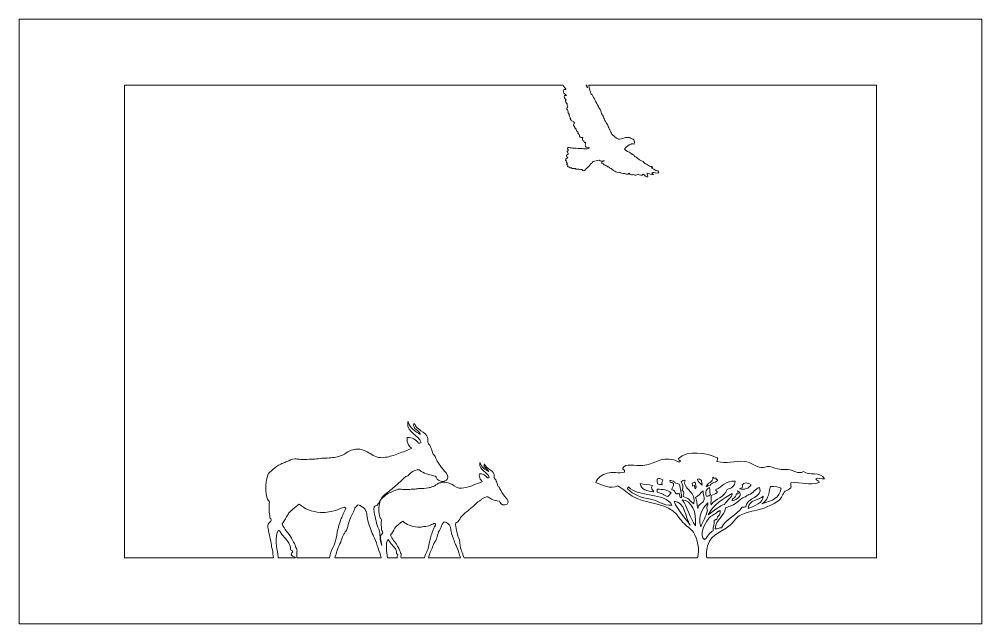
# Model space of a CAD drawing. Header units: inches. Extents: x 0.6 to 18.1, y -11.7 to -0.6.
# Drawn here: x 9.43 to 18.05, y -6.03 to -0.61 of the extents above; entities that cross this region are included whole.
import ezdxf

# ---------------------------------------------------------------- set-up
doc = ezdxf.new("R2010")
doc.units = ezdxf.units.IN
doc.header["$MEASUREMENT"] = 0
doc.layers.add('Layer 1', color=7, linetype='Continuous')

# ---------------------------------------------------------------- blocks, each defined once
blk = doc.blocks.new('block 2')
at = {"layer": 'Layer 1', "color": 1, "lineweight": 5, "true_color": 0xff0000}
blk.add_lwpolyline([(9.4264, -0.6136), (9.4264, -6.0303), (18.053, -6.0303), (18.053, -0.6136), (9.4264, -0.6136)], dxfattribs=at)
for points, knots in [([(15.5052, -5.4385), (15.5052, -5.4385), (13.4133, -5.4385), (13.4133, -5.4385), (13.4083, -5.4251), (13.4029, -5.412), (13.3985, -5.3977), (13.3934, -5.3808), (13.3847, -5.3657), (13.3812, -5.3476), (13.378, -5.3309), (13.377, -5.3144), (13.3756, -5.2968), (13.3743, -5.2806), (13.3646, -5.2634), (13.3587, -5.2457), (13.3526, -5.2278), (13.3503, -5.208), (13.346, -5.191), (13.3416, -5.1739), (13.3335, -5.145), (13.3407, -5.1275), (13.3432, -5.1214), (13.3528, -5.1235), (13.3583, -5.1176), (13.3697, -5.1054), (13.3819, -5.0798), (13.3869, -5.0728), (13.3918, -5.0657), (13.4052, -5.0526), (13.4158, -5.0439), (13.4271, -5.0346), (13.4396, -5.0258), (13.4518, -5.0153), (13.4631, -5.0056), (13.4747, -4.9949), (13.4867, -4.9856), (13.5054, -4.9713), (13.5209, -4.9535), (13.5375, -4.9391), (13.5437, -4.9338), (13.5523, -4.9318), (13.5587, -4.9271), (13.5656, -4.922), (13.5688, -4.9138), (13.5757, -4.9094), (13.5861, -4.9027), (13.6109, -4.8911), (13.6264, -4.8936), (13.6311, -4.8943), (13.6349, -4.8996), (13.6402, -4.9031), (13.6651, -4.9195), (13.6968, -4.926), (13.7302, -4.9334), (13.7368, -4.9417), (13.7366, -4.9463), (13.7418, -4.9528), (13.7582, -4.9735), (13.8067, -4.9714), (13.8085, -4.9422), (13.8098, -4.9206), (13.79, -4.9028), (13.7789, -4.8904), (13.7634, -4.8732), (13.7427, -4.8408), (13.7333, -4.8205), (13.7315, -4.8165), (13.7308, -4.8111), (13.7291, -4.8078), (13.7249, -4.7995), (13.7157, -4.7956), (13.7132, -4.7898), (13.7116, -4.7861), (13.7114, -4.78), (13.71, -4.775), (13.7072, -4.765), (13.7052, -4.7587), (13.7016, -4.7517), (13.6999, -4.7484), (13.699, -4.7441), (13.6973, -4.7411), (13.6929, -4.7335), (13.6854, -4.7287), (13.6836, -4.7232), (13.68, -4.7117), (13.6832, -4.7018), (13.6815, -4.6935), (13.676, -4.6665), (13.6552, -4.658), (13.6381, -4.6448), (13.6282, -4.6373), (13.6166, -4.6286), (13.6074, -4.6184), (13.6017, -4.6121), (13.5991, -4.6025), (13.5926, -4.5972), (13.583, -4.6348), (13.6286, -4.6408), (13.6338, -4.6671), (13.602, -4.6474), (13.5692, -4.6287), (13.5566, -4.5898), (13.5565, -4.5892), (13.5564, -4.5886), (13.5558, -4.5872), (13.5556, -4.5863), (13.5552, -4.5855), (13.555, -4.5849), (13.555, -4.5847), (13.555, -4.5848), (13.5549, -4.5846), (13.5549, -4.5846), (13.5549, -4.5846), (13.5548, -4.5848), (13.5546, -4.5853), (13.5542, -4.5862), (13.554, -4.5872), (13.5537, -4.5885), (13.5536, -4.5889), (13.5535, -4.5898), (13.5495, -4.6658), (13.6237, -4.6635), (13.6391, -4.72), (13.6351, -4.7222), (13.6265, -4.7246), (13.6222, -4.7232), (13.608, -4.7017), (13.5836, -4.6849), (13.5502, -4.6861), (13.5491, -4.7037), (13.5509, -4.7208), (13.5576, -4.7337), (13.563, -4.7441), (13.5736, -4.7492), (13.5777, -4.757), (13.551, -4.7701), (13.5223, -4.7778), (13.4941, -4.7888), (13.4804, -4.7941), (13.4672, -4.8012), (13.4518, -4.8047), (13.4267, -4.8103), (13.399, -4.8191), (13.3682, -4.8142), (13.3339, -4.8087), (13.3127, -4.7841), (13.2867, -4.774), (13.2812, -4.7718), (13.2752, -4.7697), (13.2694, -4.7678), (13.2557, -4.7633), (13.2409, -4.7589), (13.2232, -4.7623), (13.2115, -4.7646), (13.1966, -4.7671), (13.1851, -4.7718), (13.1664, -4.7796), (13.155, -4.7921), (13.1385, -4.7994), (13.1312, -4.8026), (13.1197, -4.8065), (13.1132, -4.808), (13.1083, -4.8092), (13.1013, -4.8109), (13.0951, -4.8121), (13.069, -4.8171), (13.0383, -4.8179), (13.0062, -4.8195), (12.9913, -4.8202), (12.9769, -4.8241), (12.9628, -4.8248), (12.9444, -4.8256), (12.9307, -4.8253), (12.9139, -4.827), (12.8988, -4.8286), (12.8759, -4.8279), (12.8621, -4.8259), (12.8536, -4.8246), (12.8447, -4.8238), (12.8358, -4.8237), (12.814, -4.8234), (12.8001, -4.8348), (12.784, -4.8406), (12.7749, -4.8439), (12.7674, -4.8471), (12.7597, -4.8503), (12.7495, -4.8546), (12.74, -4.8592), (12.731, -4.8639), (12.7131, -4.8734), (12.7014, -4.8862), (12.6855, -4.8989), (12.668, -4.9128), (12.6642, -4.9173), (12.658, -4.9412), (12.6484, -4.9779), (12.6452, -5.0394), (12.658, -5.0735), (12.6612, -5.082), (12.6714, -5.0905), (12.6728, -5.0989), (12.6737, -5.1037), (12.6711, -5.1108), (12.6707, -5.1169), (12.6695, -5.1365), (12.6719, -5.1576), (12.6734, -5.1755), (12.674, -5.1826), (12.675, -5.1895), (12.676, -5.1952), (12.6773, -5.2027), (12.6858, -5.2047), (12.6845, -5.2143), (12.6836, -5.2208), (12.6732, -5.2266), (12.6696, -5.2323), (12.6636, -5.2417), (12.6616, -5.2534), (12.6643, -5.2672), (12.6682, -5.287), (12.673, -5.3074), (12.6774, -5.3285), (12.6726, -5.3165), (12.6681, -5.3043), (12.6655, -5.291), (12.6609, -5.2675), (12.6595, -5.2443), (12.6575, -5.2195), (12.6557, -5.1967), (12.6421, -5.1724), (12.6337, -5.1475), (12.6252, -5.1223), (12.622, -5.0945), (12.6158, -5.0705), (12.6096, -5.0465), (12.5982, -5.0059), (12.6084, -4.9812), (12.6119, -4.9726), (12.6254, -4.9756), (12.6332, -4.9672), (12.6493, -4.9501), (12.6665, -4.9141), (12.6734, -4.9042), (12.6804, -4.8942), (12.6992, -4.8757), (12.7141, -4.8635), (12.73, -4.8505), (12.7476, -4.838), (12.7648, -4.8232), (12.7807, -4.8096), (12.797, -4.7946), (12.8139, -4.7815), (12.8402, -4.7613), (12.862, -4.7362), (12.8854, -4.716), (12.8941, -4.7085), (12.9062, -4.7057), (12.9153, -4.6991), (12.9249, -4.692), (12.9295, -4.6804), (12.9391, -4.6743), (12.9538, -4.6648), (12.9888, -4.6485), (13.0106, -4.6519), (13.0172, -4.6529), (13.0225, -4.6604), (13.0299, -4.6653), (13.065, -4.6884), (13.1096, -4.6976), (13.1566, -4.708), (13.1659, -4.7197), (13.1657, -4.7262), (13.173, -4.7354), (13.1961, -4.7645), (13.2643, -4.7614), (13.2668, -4.7205), (13.2686, -4.6899), (13.2408, -4.6649), (13.2251, -4.6475), (13.2033, -4.6234), (13.1742, -4.5777), (13.161, -4.5491), (13.1584, -4.5435), (13.1574, -4.5359), (13.1551, -4.5313), (13.1492, -4.5195), (13.1362, -4.5141), (13.1327, -4.5059), (13.1305, -4.5007), (13.1302, -4.492), (13.1282, -4.4851), (13.1243, -4.471), (13.1214, -4.4621), (13.1163, -4.4523), (13.1139, -4.4476), (13.1128, -4.4415), (13.1104, -4.4374), (13.1042, -4.4266), (13.0935, -4.4199), (13.091, -4.4121), (13.0859, -4.3959), (13.0904, -4.382), (13.088, -4.3704), (13.0803, -4.3324), (13.0511, -4.3204), (13.027, -4.3019), (13.0131, -4.2912), (12.9968, -4.279), (12.9837, -4.2646), (12.9757, -4.2557), (12.9721, -4.2422), (12.9629, -4.2348), (12.9494, -4.2877), (13.0136, -4.2961), (13.021, -4.3331), (12.9762, -4.3055), (12.93, -4.2791), (12.9123, -4.2244), (12.9121, -4.2236), (12.912, -4.2228), (12.9112, -4.2208), (12.9109, -4.2195), (12.9103, -4.2183), (12.91, -4.2175), (12.91, -4.2173), (12.9101, -4.2174), (12.9099, -4.2171), (12.9099, -4.2171), (12.9099, -4.2171), (12.9097, -4.2174), (12.9094, -4.218), (12.909, -4.2193), (12.9086, -4.2207), (12.9082, -4.2226), (12.9081, -4.2232), (12.9079, -4.2244), (12.9023, -4.3313), (13.0067, -4.3281), (13.0284, -4.4076), (13.0228, -4.4108), (13.0107, -4.4141), (13.0046, -4.4121), (12.9847, -4.3818), (12.9503, -4.3582), (12.9033, -4.36), (12.9018, -4.3847), (12.9043, -4.4088), (12.9138, -4.427), (12.9214, -4.4416), (12.9362, -4.4488), (12.9421, -4.4598), (12.9044, -4.4781), (12.864, -4.489), (12.8244, -4.5045), (12.8051, -4.512), (12.7865, -4.5219), (12.7648, -4.5268), (12.7294, -4.5348), (12.6905, -4.5472), (12.6471, -4.5402), (12.5988, -4.5325), (12.569, -4.4979), (12.5324, -4.4836), (12.5247, -4.4806), (12.5162, -4.4776), (12.508, -4.4749), (12.4888, -4.4687), (12.468, -4.4624), (12.443, -4.4672), (12.4265, -4.4704), (12.4056, -4.4739), (12.3894, -4.4806), (12.3631, -4.4916), (12.3471, -4.5091), (12.3238, -4.5193), (12.3136, -4.5239), (12.2973, -4.5293), (12.2883, -4.5315), (12.2814, -4.5332), (12.2715, -4.5355), (12.2628, -4.5372), (12.226, -4.5443), (12.1828, -4.5455), (12.1376, -4.5477), (12.1167, -4.5487), (12.0963, -4.5542), (12.0766, -4.5551), (12.0506, -4.5563), (12.0314, -4.5559), (12.0077, -4.5583), (11.9865, -4.5605), (11.9542, -4.5595), (11.9349, -4.5566), (11.9229, -4.5549), (11.9103, -4.5538), (11.8978, -4.5536), (11.8671, -4.5531), (11.8475, -4.5692), (11.8248, -4.5774), (11.8121, -4.5821), (11.8016, -4.5865), (11.7907, -4.5911), (11.7764, -4.5971), (11.763, -4.6035), (11.7503, -4.6102), (11.7251, -4.6236), (11.7087, -4.6416), (11.6863, -4.6594), (11.6617, -4.679), (11.6564, -4.6853), (11.6475, -4.719), (11.634, -4.7707), (11.6295, -4.8573), (11.6475, -4.9052), (11.652, -4.9171), (11.6663, -4.9292), (11.6684, -4.9409), (11.6696, -4.9477), (11.666, -4.9576), (11.6654, -4.9662), (11.6637, -4.9939), (11.6671, -5.0235), (11.6692, -5.0488), (11.6701, -5.0587), (11.6715, -5.0684), (11.6729, -5.0765), (11.6747, -5.087), (11.6867, -5.0898), (11.6848, -5.1033), (11.6835, -5.1125), (11.6689, -5.1207), (11.6639, -5.1286), (11.6555, -5.142), (11.6527, -5.1583), (11.6565, -5.1778), (11.666, -5.2257), (11.6795, -5.276), (11.6863, -5.3297), (11.688, -5.3434), (11.6929, -5.3558), (11.6952, -5.3684), (11.6997, -5.3932), (11.7008, -5.417), (11.7049, -5.4385), (11.7049, -5.4385), (10.369, -5.4385), (10.369, -5.4385), (10.369, -5.4385), (10.369, -1.2055), (10.369, -1.2055), (10.369, -1.2055), (14.3023, -1.2055), (14.3023, -1.2055), (14.3063, -1.2148), (14.3119, -1.2234), (14.3179, -1.2304), (14.321, -1.2341), (14.3288, -1.237), (14.3254, -1.2441), (14.3155, -1.2382), (14.3037, -1.2436), (14.302, -1.2521), (14.3002, -1.2612), (14.3058, -1.268), (14.3088, -1.2746), (14.313, -1.2837), (14.3284, -1.2878), (14.33, -1.2955), (14.3265, -1.2982), (14.3186, -1.2962), (14.3141, -1.2979), (14.3023, -1.3138), (14.3203, -1.3258), (14.3277, -1.3356), (14.3142, -1.3481), (14.3304, -1.3647), (14.3383, -1.3717), (14.3328, -1.3812), (14.3396, -1.3902), (14.3428, -1.3974), (14.3392, -1.4024), (14.3346, -1.4064), (14.333, -1.4135), (14.3363, -1.4204), (14.3412, -1.4277), (14.3451, -1.436), (14.3343, -1.4488), (14.3524, -1.459), (14.358, -1.4689), (14.3581, -1.4736), (14.3542, -1.474), (14.3542, -1.4785), (14.3582, -1.4874), (14.3598, -1.4988), (14.3701, -1.501), (14.3552, -1.507), (14.3744, -1.515), (14.3746, -1.5243), (14.38, -1.5269), (14.3874, -1.5274), (14.3935, -1.5291), (14.397, -1.5332), (14.3986, -1.5393), (14.4019, -1.5436), (14.3987, -1.5504), (14.3912, -1.5562), (14.3935, -1.5661), (14.3945, -1.5704), (14.4031, -1.5732), (14.4056, -1.5805), (14.4065, -1.5831), (14.4054, -1.585), (14.4064, -1.5869), (14.4087, -1.5915), (14.4157, -1.594), (14.4177, -1.599), (14.4196, -1.6034), (14.4184, -1.6085), (14.42, -1.6118), (14.4235, -1.6192), (14.4304, -1.6199), (14.4344, -1.6247), (14.4311, -1.6381), (14.4414, -1.6439), (14.4488, -1.6488), (14.4436, -1.6671), (14.4598, -1.6793), (14.4783, -1.6729), (14.4696, -1.6825), (14.4723, -1.7041), (14.4866, -1.705), (14.4878, -1.7112), (14.4896, -1.7168), (14.4934, -1.7202), (14.4981, -1.7209), (14.4984, -1.7127), (14.501, -1.7138), (14.4976, -1.721), (14.5054, -1.7248), (14.5055, -1.7299), (14.5056, -1.7345), (14.4992, -1.7383), (14.4987, -1.7427), (14.4966, -1.7604), (14.5147, -1.7635), (14.5327, -1.7612), (14.5325, -1.7641), (14.5341, -1.7651), (14.5343, -1.7676), (14.5284, -1.7765), (14.5141, -1.7755), (14.5002, -1.7748), (14.4581, -1.7728), (14.41, -1.7705), (14.3716, -1.766), (14.361, -1.7647), (14.3485, -1.7603), (14.3398, -1.7676), (14.3412, -1.7771), (14.3461, -1.7828), (14.3504, -1.7893), (14.3465, -1.794), (14.3379, -1.7938), (14.3368, -1.7997), (14.3354, -1.8071), (14.345, -1.8128), (14.3481, -1.819), (14.3424, -1.8252), (14.3284, -1.8284), (14.3307, -1.8399), (14.3319, -1.8453), (14.3385, -1.8474), (14.3421, -1.8519), (14.3361, -1.8606), (14.3245, -1.8633), (14.3232, -1.8768), (14.3245, -1.8805), (14.3288, -1.881), (14.33, -1.8848), (14.3259, -1.8956), (14.3344, -1.9026), (14.3413, -1.9065), (14.3295, -1.9067), (14.3359, -1.9226), (14.3444, -1.9186), (14.3426, -1.9223), (14.3412, -1.9265), (14.3406, -1.9314), (14.343, -1.9366), (14.3502, -1.9367), (14.3565, -1.9378), (14.3603, -1.9424), (14.367, -1.947), (14.3754, -1.9443), (14.3787, -1.9553), (14.4019, -1.9515), (14.4117, -1.9507), (14.413, -1.953), (14.4128, -1.957), (14.4162, -1.9571), (14.424, -1.9586), (14.4354, -1.9579), (14.4419, -1.9555), (14.4461, -1.9635), (14.4584, -1.962), (14.4684, -1.9603), (14.4737, -1.9651), (14.4806, -1.9718), (14.4881, -1.9707), (14.4951, -1.9697), (14.5035, -1.9575), (14.5093, -1.9523), (14.5256, -1.9376), (14.5376, -1.9262), (14.5501, -1.9105), (14.5568, -1.9022), (14.5644, -1.8956), (14.5691, -1.8872), (14.5869, -1.8821), (14.6079, -1.8803), (14.6273, -1.8768), (14.6313, -1.8905), (14.6607, -1.8827), (14.6704, -1.8816), (14.6608, -1.8869), (14.6435, -1.8883), (14.6447, -1.9025), (14.6554, -1.9048), (14.6638, -1.9095), (14.6674, -1.9194), (14.6814, -1.923), (14.6946, -1.9274), (14.703, -1.937), (14.7063, -1.9379), (14.7088, -1.9354), (14.7105, -1.937), (14.7142, -1.9444), (14.7193, -1.9502), (14.7302, -1.9499), (14.7331, -1.9579), (14.7415, -1.9577), (14.7476, -1.9619), (14.7503, -1.9638), (14.751, -1.9677), (14.7536, -1.9699), (14.7558, -1.9717), (14.7603, -1.9733), (14.7635, -1.9756), (14.7745, -1.9833), (14.7864, -1.9881), (14.8051, -1.9844), (14.8146, -1.9952), (14.8346, -1.9948), (14.8528, -1.9964), (14.8591, -2.0015), (14.8745, -2.0052), (14.8845, -2.0013), (14.8898, -1.9992), (14.8898, -1.9929), (14.8951, -1.994), (14.8929, -2.0051), (14.9102, -2.0095), (14.9224, -2.0077), (14.9263, -2.0071), (14.929, -2.0042), (14.9322, -2.0045), (14.9359, -2.0047), (14.9393, -2.0096), (14.9435, -2.0101), (14.955, -2.0116), (14.9698, -2.0036), (14.9738, -2.0013), (14.9846, -2.0065), (15.0136, -2.0246), (15.0177, -2.0013), (15.0307, -2.0107), (15.04, -2.0242), (15.0585, -2.0278), (15.0631, -2.0168), (15.0503, -2.0041), (15.0548, -1.9932), (15.0718, -1.9948), (15.0919, -2.0083), (15.11, -2.0061), (15.1073, -1.998), (15.0959, -1.9991), (15.0956, -1.9884), (15.106, -1.983), (15.1205, -1.9896), (15.1304, -1.9908), (15.1394, -1.992), (15.1508, -1.9916), (15.1599, -1.9908)], [0, 0, 0, 0, 1, 1, 1, 2, 2, 2, 3, 3, 3, 4, 4, 4, 5, 5, 5, 6, 6, 6, 7, 7, 7, 8, 8, 8, 9, 9, 9, 10, 10, 10, 11, 11, 11, 12, 12, 12, 13, 13, 13, 14, 14, 14, 15, 15, 15, 16, 16, 16, 17, 17, 17, 18, 18, 18, 19, 19, 19, 20, 20, 20, 21, 21, 21, 22, 22, 22, 23, 23, 23, 24, 24, 24, 25, 25, 25, 26, 26, 26, 27, 27, 27, 28, 28, 28, 29, 29, 29, 30, 30, 30, 31, 31, 31, 32, 32, 32, 33, 33, 33, 34, 34, 34, 35, 35, 35, 36, 36, 36, 37, 37, 37, 38, 38, 38, 39, 39, 39, 40, 40, 40, 41, 41, 41, 42, 42, 42, 43, 43, 43, 44, 44, 44, 45, 45, 45, 46, 46, 46, 47, 47, 47, 48, 48, 48, 49, 49, 49, 50, 50, 50, 51, 51, 51, 52, 52, 52, 53, 53, 53, 54, 54, 54, 55, 55, 55, 56, 56, 56, 57, 57, 57, 58, 58, 58, 59, 59, 59, 60, 60, 60, 61, 61, 61, 62, 62, 62, 63, 63, 63, 64, 64, 64, 65, 65, 65, 66, 66, 66, 67, 67, 67, 68, 68, 68, 69, 69, 69, 70, 70, 70, 71, 71, 71, 72, 72, 72, 73, 73, 73, 74, 74, 74, 75, 75, 75, 76, 76, 76, 77, 77, 77, 78, 78, 78, 79, 79, 79, 80, 80, 80, 81, 81, 81, 82, 82, 82, 83, 83, 83, 84, 84, 84, 85, 85, 85, 86, 86, 86, 87, 87, 87, 88, 88, 88, 89, 89, 89, 90, 90, 90, 91, 91, 91, 92, 92, 92, 93, 93, 93, 94, 94, 94, 95, 95, 95, 96, 96, 96, 97, 97, 97, 98, 98, 98, 99, 99, 99, 100, 100, 100, 101, 101, 101, 102, 102, 102, 103, 103, 103, 104, 104, 104, 105, 105, 105, 106, 106, 106, 107, 107, 107, 108, 108, 108, 109, 109, 109, 110, 110, 110, 111, 111, 111, 112, 112, 112, 113, 113, 113, 114, 114, 114, 115, 115, 115, 116, 116, 116, 117, 117, 117, 118, 118, 118, 119, 119, 119, 120, 120, 120, 121, 121, 121, 122, 122, 122, 123, 123, 123, 124, 124, 124, 125, 125, 125, 126, 126, 126, 127, 127, 127, 128, 128, 128, 129, 129, 129, 130, 130, 130, 131, 131, 131, 132, 132, 132, 133, 133, 133, 134, 134, 134, 135, 135, 135, 136, 136, 136, 137, 137, 137, 138, 138, 138, 139, 139, 139, 140, 140, 140, 141, 141, 141, 142, 142, 142, 143, 143, 143, 144, 144, 144, 145, 145, 145, 146, 146, 146, 147, 147, 147, 148, 148, 148, 149, 149, 149, 150, 150, 150, 151, 151, 151, 152, 152, 152, 153, 153, 153, 154, 154, 154, 155, 155, 155, 156, 156, 156, 157, 157, 157, 158, 158, 158, 159, 159, 159, 160, 160, 160, 161, 161, 161, 162, 162, 162, 163, 163, 163, 164, 164, 164, 165, 165, 165, 166, 166, 166, 167, 167, 167, 168, 168, 168, 169, 169, 169, 170, 170, 170, 171, 171, 171, 172, 172, 172, 173, 173, 173, 174, 174, 174, 175, 175, 175, 176, 176, 176, 177, 177, 177, 178, 178, 178, 179, 179, 179, 180, 180, 180, 181, 181, 181, 182, 182, 182, 183, 183, 183, 184, 184, 184, 185, 185, 185, 186, 186, 186, 187, 187, 187, 188, 188, 188, 189, 189, 189, 190, 190, 190, 191, 191, 191, 192, 192, 192, 193, 193, 193, 194, 194, 194, 195, 195, 195, 196, 196, 196, 197, 197, 197, 198, 198, 198, 199, 199, 199, 200, 200, 200, 201, 201, 201, 202, 202, 202, 203, 203, 203, 204, 204, 204, 205, 205, 205, 206, 206, 206, 207, 207, 207, 208, 208, 208, 209, 209, 209, 210, 210, 210, 211, 211, 211, 212, 212, 212, 213, 213, 213, 214, 214, 214, 215, 215, 215, 216, 216, 216, 217, 217, 217, 218, 218, 218, 219, 219, 219, 220, 220, 220, 221, 221, 221, 222, 222, 222, 223, 223, 223, 224, 224, 224, 225, 225, 225, 226, 226, 226, 227, 227, 227, 228, 228, 228, 229, 229, 229, 230, 230, 230, 231, 231, 231, 231]), ([(14.5191, -1.2288), (14.5134, -1.2223), (14.5106, -1.2143), (14.5083, -1.2055), (14.5083, -1.2055), (14.5145, -1.2055), (14.5145, -1.2055), (14.5159, -1.2139), (14.5174, -1.2219), (14.5191, -1.2288)], [0, 0, 0, 0, 1, 1, 1, 2, 2, 2, 3, 3, 3, 3]), ([(15.1523, -1.9715), (15.1326, -1.9738), (15.1268, -1.9646), (15.1145, -1.9579), (15.1057, -1.9531), (15.0959, -1.9518), (15.0895, -1.9451), (15.0962, -1.9448), (15.1022, -1.9459), (15.1032, -1.941), (15.1049, -1.9325), (15.0894, -1.9343), (15.0865, -1.9338), (15.0722, -1.9315), (15.0595, -1.9208), (15.0472, -1.9129), (15.0417, -1.9094), (15.0362, -1.9064), (15.0313, -1.9025), (15.0262, -1.8985), (15.0223, -1.8928), (15.0177, -1.8897), (15.0094, -1.884), (14.9998, -1.8811), (14.9912, -1.876), (14.9832, -1.8712), (14.9752, -1.8649), (14.9677, -1.8591), (14.9602, -1.8533), (14.9522, -1.8481), (14.9443, -1.8423), (14.9367, -1.8367), (14.9299, -1.8289), (14.9224, -1.8238), (14.9199, -1.8221), (14.9165, -1.8223), (14.914, -1.8206), (14.9124, -1.8195), (14.9118, -1.817), (14.9103, -1.8158), (14.9001, -1.8081), (14.8881, -1.8035), (14.8777, -1.7973), (14.8761, -1.7961), (14.8735, -1.7959), (14.8709, -1.7957), (14.8641, -1.7893), (14.8566, -1.7836), (14.8505, -1.7764), (14.8632, -1.7643), (14.8746, -1.7488), (14.8921, -1.7403), (14.8963, -1.7382), (14.9014, -1.7383), (14.9057, -1.7363), (14.9084, -1.735), (14.9109, -1.7316), (14.914, -1.7307), (14.921, -1.7286), (14.9289, -1.7326), (14.9367, -1.7331), (14.9362, -1.7257), (14.9384, -1.7273), (14.9413, -1.7202), (14.939, -1.7144), (14.9407, -1.7073), (14.939, -1.7018), (14.9352, -1.6897), (14.922, -1.6858), (14.9095, -1.6833), (14.9028, -1.6742), (14.882, -1.6711), (14.8686, -1.6729), (14.8573, -1.6743), (14.8453, -1.6801), (14.8361, -1.6825), (14.8162, -1.6876), (14.8007, -1.6912), (14.7862, -1.6833), (14.7782, -1.6789), (14.7713, -1.6705), (14.762, -1.664), (14.7525, -1.6575), (14.7433, -1.6507), (14.7385, -1.6431), (14.7314, -1.632), (14.7255, -1.6176), (14.7189, -1.6046), (14.7121, -1.5915), (14.7066, -1.5771), (14.7007, -1.5637), (14.6942, -1.5489), (14.6825, -1.5318), (14.675, -1.5195), (14.6709, -1.5129), (14.6695, -1.506), (14.6666, -1.4986), (14.6623, -1.4875), (14.6552, -1.4768), (14.65, -1.4657), (14.6446, -1.4541), (14.6416, -1.4412), (14.6364, -1.4296), (14.6311, -1.4177), (14.6226, -1.407), (14.6167, -1.395), (14.5987, -1.3586), (14.5772, -1.3217), (14.56, -1.2874), (14.5582, -1.2861), (14.5542, -1.2872), (14.5532, -1.285), (14.5416, -1.2628), (14.5351, -1.2354), (14.5314, -1.2055), (14.5314, -1.2055), (17.1105, -1.2055), (17.1105, -1.2055), (17.1105, -1.2055), (17.1105, -5.4385), (17.1105, -5.4385), (17.1105, -5.4385), (15.5878, -5.4385), (15.5878, -5.4385)], [0, 0, 0, 0, 1, 1, 1, 2, 2, 2, 3, 3, 3, 4, 4, 4, 5, 5, 5, 6, 6, 6, 7, 7, 7, 8, 8, 8, 9, 9, 9, 10, 10, 10, 11, 11, 11, 12, 12, 12, 13, 13, 13, 14, 14, 14, 15, 15, 15, 16, 16, 16, 17, 17, 17, 18, 18, 18, 19, 19, 19, 20, 20, 20, 21, 21, 21, 22, 22, 22, 23, 23, 23, 24, 24, 24, 25, 25, 25, 26, 26, 26, 27, 27, 27, 28, 28, 28, 29, 29, 29, 30, 30, 30, 31, 31, 31, 32, 32, 32, 33, 33, 33, 34, 34, 34, 35, 35, 35, 36, 36, 36, 37, 37, 37, 38, 38, 38, 39, 39, 39, 40, 40, 40, 41, 41, 41, 41]), ([(15.1523, -1.9715), (15.1523, -1.9715), (15.1599, -1.9908), (15.1599, -1.9908), (15.1599, -1.9908), (15.1523, -1.9715), (15.1523, -1.9715)], [0, 0, 0, 0, 1, 1, 1, 2, 2, 2, 2]), ([(15.5878, -5.4385), (15.5875, -5.42), (15.5858, -5.4035), (15.5871, -5.3848), (15.598, -5.2243), (15.7055, -5.2265), (15.7973, -5.1471), (15.8271, -5.1214), (15.8477, -5.0844), (15.8796, -5.0648), (15.9225, -5.0386), (15.9608, -5.0278), (16.0122, -5.0191), (16.0843, -5.007), (16.1902, -4.9606), (16.2361, -4.9231), (16.2634, -4.9009), (16.2682, -4.8695), (16.291, -4.8409), (16.3104, -4.8344), (16.3278, -4.8259), (16.3412, -4.8134), (16.3493, -4.7981), (16.3382, -4.79), (16.3412, -4.7677), (16.4444, -4.7578), (16.5016, -4.7966), (16.5972, -4.7632), (16.5986, -4.7404), (16.566, -4.7518), (16.5652, -4.7312), (16.5912, -4.7213), (16.613, -4.7324), (16.6429, -4.7312), (16.6093, -4.6635), (16.5053, -4.7046), (16.4555, -4.6672), (16.405, -4.6916), (16.3656, -4.6547), (16.3184, -4.6489), (16.2975, -4.6463), (16.2748, -4.6508), (16.2544, -4.6489), (16.215, -4.6452), (16.1819, -4.6243), (16.1493, -4.6215), (16.1245, -4.6193), (16.1003, -4.6327), (16.0761, -4.6306), (16.0246, -4.6262), (15.9872, -4.5821), (15.9253, -4.5758), (15.8317, -4.5662), (15.7682, -4.604), (15.6785, -4.5758), (15.679, -4.5629), (15.6957, -4.5564), (15.6831, -4.5438), (15.5905, -4.4998), (15.4135, -4.4715), (15.3357, -4.5483), (15.33, -4.5681), (15.3691, -4.5694), (15.3448, -4.5803), (15.3262, -4.5833), (15.3133, -4.5663), (15.2946, -4.5621), (15.1694, -4.5337), (15.116, -4.6021), (15.0158, -4.6123), (14.9474, -4.6193), (14.8564, -4.5871), (14.8375, -4.6352), (14.8242, -4.6473), (14.8619, -4.6471), (14.8512, -4.6718), (14.7981, -4.6858), (14.7428, -4.6666), (14.6958, -4.6809), (14.6544, -4.6935), (14.6046, -4.7238), (14.5953, -4.7632), (14.6479, -4.7866), (14.726, -4.8266), (14.7918, -4.7952), (14.8443, -4.824), (14.8758, -4.8604), (14.9198, -4.8866), (15.0325, -4.9536), (15.1864, -4.9439), (15.2854, -5.0191), (15.3184, -5.0441), (15.3402, -5.0844), (15.3723, -5.1197), (15.4038, -5.1543), (15.4464, -5.1785), (15.4682, -5.2111), (15.5078, -5.2699), (15.5264, -5.3649), (15.5052, -5.4385)], [0, 0, 0, 0, 1, 1, 1, 2, 2, 2, 3, 3, 3, 4, 4, 4, 5, 5, 5, 6, 6, 6, 7, 7, 7, 8, 8, 8, 9, 9, 9, 10, 10, 10, 11, 11, 11, 12, 12, 12, 13, 13, 13, 14, 14, 14, 15, 15, 15, 16, 16, 16, 17, 17, 17, 18, 18, 18, 19, 19, 19, 20, 20, 20, 21, 21, 21, 22, 22, 22, 23, 23, 23, 24, 24, 24, 25, 25, 25, 26, 26, 26, 27, 27, 27, 28, 28, 28, 29, 29, 29, 30, 30, 30, 31, 31, 31, 32, 32, 32, 33, 33, 33, 33]), ([(15.1894, -4.7815), (15.1728, -4.7829), (15.1597, -4.7807), (15.1483, -4.7769), (15.1481, -4.7618), (15.1406, -4.7541), (15.1437, -4.7357), (15.1611, -4.7187), (15.1741, -4.736), (15.194, -4.7403), (15.1889, -4.7579), (15.1832, -4.7614), (15.1894, -4.7815)], [0, 0, 0, 0, 1, 1, 1, 2, 2, 2, 3, 3, 3, 4, 4, 4, 4]), ([(15.3677, -4.8363), (15.3828, -4.8092), (15.3731, -4.7796), (15.3585, -4.7586), (15.3753, -4.7415), (15.4091, -4.7338), (15.386, -4.7677), (15.4077, -4.8374), (15.4891, -4.8474), (15.4728, -4.9551), (15.4409, -4.9337), (15.4223, -4.899), (15.3768, -4.8911), (15.383, -4.865), (15.3916, -4.849), (15.3677, -4.8363)], [0, 0, 0, 0, 1, 1, 1, 2, 2, 2, 3, 3, 3, 4, 4, 4, 5, 5, 5, 5]), ([(15.5462, -4.7896), (15.5338, -4.77), (15.507, -4.7648), (15.505, -4.7348), (15.5173, -4.7238), (15.5293, -4.7409), (15.5416, -4.7439), (15.5384, -4.7639), (15.5494, -4.7696), (15.5462, -4.7896)], [0, 0, 0, 0, 1, 1, 1, 2, 2, 2, 3, 3, 3, 3]), ([(15.6419, -4.7175), (15.6496, -4.7235), (15.6572, -4.7296), (15.6739, -4.7266), (15.6718, -4.7483), (15.6796, -4.7317), (15.6876, -4.7403), (15.6769, -4.7707), (15.6252, -4.7601), (15.6191, -4.7952), (15.6025, -4.7775), (15.5942, -4.8125), (15.5825, -4.7997), (15.5919, -4.7619), (15.6484, -4.7712), (15.6419, -4.7175)], [0, 0, 0, 0, 1, 1, 1, 2, 2, 2, 3, 3, 3, 4, 4, 4, 5, 5, 5, 5]), ([(15.2763, -4.9684), (15.1975, -4.9764), (15.147, -4.9232), (15.0843, -4.9136), (15.0018, -4.901), (14.9274, -4.873), (14.8786, -4.8222), (14.8753, -4.8097), (14.8877, -4.813), (14.8878, -4.8039), (14.9734, -4.9026), (15.2122, -4.8481), (15.2763, -4.9684)], [0, 0, 0, 0, 1, 1, 1, 2, 2, 2, 3, 3, 3, 4, 4, 4, 4]), ([(15.1012, -4.7925), (15.0811, -4.8204), (15.1064, -4.8251), (15.1149, -4.8474), (15.054, -4.8428), (15.0001, -4.8312), (14.9915, -4.7743), (15.0277, -4.7806), (15.0698, -4.7813), (15.1012, -4.7925)], [0, 0, 0, 0, 1, 1, 1, 2, 2, 2, 3, 3, 3, 3]), ([(15.2679, -4.8595), (15.26, -4.8714), (15.2472, -4.8784), (15.2405, -4.8915), (15.2056, -4.8808), (15.1815, -4.8591), (15.1445, -4.8504), (15.1445, -4.8413), (15.1445, -4.8321), (15.1445, -4.823), (15.1933, -4.8275), (15.2451, -4.829), (15.2679, -4.8595)], [0, 0, 0, 0, 1, 1, 1, 2, 2, 2, 3, 3, 3, 4, 4, 4, 4]), ([(15.3403, -4.779), (15.3563, -4.8192), (15.3603, -4.8686), (15.3631, -4.9024), (15.3406, -4.9036), (15.3492, -4.8737), (15.3403, -4.8613), (15.3295, -4.8612), (15.3268, -4.8692), (15.3128, -4.8659), (15.2996, -4.8548), (15.3027, -4.8273), (15.2763, -4.8293), (15.2763, -4.8065), (15.2927, -4.8), (15.29, -4.7745), (15.2865, -4.7582), (15.2523, -4.7726), (15.258, -4.747), (15.2727, -4.746), (15.2773, -4.7551), (15.2946, -4.7516), (15.2957, -4.7748), (15.3249, -4.77), (15.3403, -4.779)], [0, 0, 0, 0, 1, 1, 1, 2, 2, 2, 3, 3, 3, 4, 4, 4, 5, 5, 5, 6, 6, 6, 7, 7, 7, 8, 8, 8, 8]), ([(15.4569, -4.7699), (15.4665, -4.7672), (15.4699, -4.7585), (15.4843, -4.7607), (15.4853, -4.7782), (15.5014, -4.8044), (15.4889, -4.8202), (15.4732, -4.818), (15.4929, -4.7794), (15.4615, -4.7973), (15.4648, -4.7833), (15.4536, -4.7838), (15.4569, -4.7699)], [0, 0, 0, 0, 1, 1, 1, 2, 2, 2, 3, 3, 3, 4, 4, 4, 4]), ([(15.6218, -4.8745), (15.6108, -4.8803), (15.605, -4.8912), (15.5852, -4.8882), (15.5712, -4.8545), (15.5857, -4.8177), (15.6127, -4.8105), (15.62, -4.8308), (15.6097, -4.8527), (15.6218, -4.8745)], [0, 0, 0, 0, 1, 1, 1, 2, 2, 2, 3, 3, 3, 3]), ([(15.7699, -4.8272), (15.7481, -4.8983), (15.6645, -4.9076), (15.6282, -4.9643), (15.6171, -4.9438), (15.6346, -4.9128), (15.6282, -4.882), (15.6449, -4.8713), (15.6685, -4.8674), (15.6831, -4.8546), (15.6855, -4.8384), (15.6669, -4.8433), (15.6694, -4.8272), (15.7314, -4.8069), (15.7519, -4.7451), (15.843, -4.754), (15.8399, -4.7996), (15.8076, -4.816), (15.7699, -4.8272)], [0, 0, 0, 0, 1, 1, 1, 2, 2, 2, 3, 3, 3, 4, 4, 4, 5, 5, 5, 6, 6, 6, 6]), ([(16.0624, -4.8089), (16.0926, -4.9044), (15.9465, -4.895), (15.939, -4.9826), (15.9232, -4.9789), (15.9214, -4.9894), (15.907, -4.9871), (15.8554, -5.0589), (15.7628, -5.0897), (15.7196, -5.17), (15.6987, -5.1703), (15.6902, -5.1832), (15.6648, -5.1791), (15.668, -5.0879), (15.7461, -5.0763), (15.7558, -4.9915), (15.8081, -4.9737), (15.8138, -4.9746), (15.8613, -4.9414), (15.8793, -4.9289), (15.9109, -4.8981), (15.9248, -4.8961), (15.9367, -4.8944), (15.9556, -4.8755), (15.9665, -4.8729), (16.0051, -4.8636), (16.0223, -4.8171), (16.0624, -4.8089)], [0, 0, 0, 0, 1, 1, 1, 2, 2, 2, 3, 3, 3, 4, 4, 4, 5, 5, 5, 6, 6, 6, 7, 7, 7, 8, 8, 8, 9, 9, 9, 9]), ([(15.8821, -4.8223), (15.888, -4.8133), (15.9003, -4.8149), (15.9086, -4.8098), (15.9016, -4.8053), (15.914, -4.7888), (15.905, -4.7855), (15.9181, -4.763), (15.9658, -4.7612), (15.9849, -4.7858), (15.9634, -4.8188), (15.9287, -4.8302), (15.8821, -4.8223)], [0, 0, 0, 0, 1, 1, 1, 2, 2, 2, 3, 3, 3, 4, 4, 4, 4]), ([(16.1584, -4.7997), (16.205, -4.7974), (16.231, -4.8108), (16.2564, -4.8144), (16.2326, -4.914), (16.1854, -4.9196), (16.0833, -4.9562), (16.1362, -4.9207), (16.1397, -4.8846), (16.1584, -4.7997)], [0, 0, 0, 0, 1, 1, 1, 2, 2, 2, 3, 3, 3, 3]), ([(15.4864, -4.898), (15.5158, -4.8847), (15.5334, -4.8597), (15.5549, -4.8386), (15.5553, -4.8702), (15.5698, -4.8991), (15.5641, -4.9209), (15.5559, -4.952), (15.5072, -4.9602), (15.5092, -4.9986), (15.4939, -4.9536), (15.509, -4.9451), (15.4864, -4.898)], [0, 0, 0, 0, 1, 1, 1, 2, 2, 2, 3, 3, 3, 4, 4, 4, 4]), ([(15.7471, -4.9643), (15.7494, -4.9478), (15.6508, -5.0139), (15.6008, -5.0557), (15.6545, -4.9538), (15.7402, -4.9079), (15.8156, -4.8637), (15.8229, -4.8913), (15.7606, -4.9272), (15.7471, -4.9643)], [0, 0, 0, 0, 1, 1, 1, 2, 2, 2, 3, 3, 3, 3]), ([(15.8646, -4.8383), (15.927, -4.8717), (15.8539, -4.9234), (15.8162, -4.9298), (15.8079, -4.9016), (15.8567, -4.9066), (15.8509, -4.8658), (15.857, -4.8658), (15.8631, -4.8658), (15.8692, -4.8658), (15.8725, -4.8518), (15.8645, -4.8491), (15.8646, -4.8383)], [0, 0, 0, 0, 1, 1, 1, 2, 2, 2, 3, 3, 3, 4, 4, 4, 4]), ([(15.9609, -4.9963), (15.9649, -4.9125), (16.0638, -4.9261), (16.0934, -4.8866), (16.0941, -4.9498), (16.0156, -4.9733), (15.9609, -4.9963)], [0, 0, 0, 0, 1, 1, 1, 2, 2, 2, 2]), ([(12.3307, -5.0459), (12.3252, -5.0616), (12.3172, -5.0755), (12.3128, -5.0871), (12.3046, -5.1082), (12.2995, -5.1262), (12.2908, -5.151), (12.2888, -5.1568), (12.2845, -5.1789), (12.2828, -5.1843), (12.2723, -5.2189), (12.2718, -5.2567), (12.2622, -5.2881), (12.2583, -5.3006), (12.2541, -5.3156), (12.2502, -5.3233), (12.2467, -5.3303), (12.2441, -5.3369), (12.2403, -5.3439), (12.2245, -5.3728), (12.2127, -5.4022), (12.2067, -5.4385), (12.2067, -5.4385), (11.9139, -5.4385), (11.9139, -5.4385), (11.918, -5.4293), (11.9142, -5.4155), (11.9142, -5.4027), (11.9142, -5.3904), (11.9174, -5.3788), (11.9157, -5.3699), (11.9139, -5.361), (11.9071, -5.3505), (11.9038, -5.3401), (11.8962, -5.3168), (11.8887, -5.3042), (11.8784, -5.288), (11.8737, -5.2804), (11.871, -5.2717), (11.8665, -5.2642), (11.8408, -5.2208), (11.802, -5.1802), (11.7816, -5.1361), (11.8055, -5.1049), (11.8457, -5.0348), (11.8457, -5.0348), (11.8457, -5.0348), (11.9015, -4.9794), (11.9365, -4.9588), (11.9623, -4.9776), (11.9858, -4.9978), (12.0185, -5.0095), (12.0501, -5.0208), (12.0875, -5.0303), (12.1272, -5.0333), (12.1542, -5.0353), (12.1826, -5.0302), (12.2017, -5.0273), (12.234, -5.0224), (12.2571, -5.0192), (12.2851, -5.008), (12.2987, -5.0025), (12.331, -4.9838), (12.3417, -4.9856), (12.3683, -4.99), (12.3376, -5.0264), (12.3307, -5.0459)], [0, 0, 0, 0, 1, 1, 1, 2, 2, 2, 3, 3, 3, 4, 4, 4, 5, 5, 5, 6, 6, 6, 7, 7, 7, 8, 8, 8, 9, 9, 9, 10, 10, 10, 11, 11, 11, 12, 12, 12, 13, 13, 13, 14, 14, 14, 15, 15, 15, 16, 16, 16, 17, 17, 17, 18, 18, 18, 19, 19, 19, 20, 20, 20, 21, 21, 21, 22, 22, 22, 22]), ([(12.3626, -5.1852), (12.3671, -5.1738), (12.3699, -5.1625), (12.3726, -5.1517), (12.3756, -5.1398), (12.3782, -5.1266), (12.3819, -5.1137), (12.3894, -5.0878), (12.4073, -5.0647), (12.4166, -5.0399), (12.4222, -5.0247), (12.4284, -5.0096), (12.4356, -4.996), (12.4423, -4.9833), (12.4534, -4.9742), (12.4639, -4.9648), (12.488, -4.9718), (12.5035, -4.9827), (12.5195, -4.999), (12.5276, -5.0073), (12.5356, -5.0234), (12.5384, -5.0318), (12.5429, -5.0459), (12.5436, -5.0663), (12.5463, -5.0869), (12.5499, -5.1136), (12.5607, -5.1389), (12.5711, -5.1673), (12.5799, -5.1913), (12.5879, -5.2168), (12.5984, -5.2379), (12.6028, -5.2465), (12.6056, -5.2553), (12.6099, -5.2642), (12.623, -5.2916), (12.6323, -5.3201), (12.6426, -5.3521), (12.6521, -5.3815), (12.6632, -5.4095), (12.6708, -5.4385), (12.6708, -5.4385), (12.2544, -5.4385), (12.2544, -5.4385), (12.2564, -5.4319), (12.2587, -5.4253), (12.2613, -5.4191), (12.2685, -5.4018), (12.2719, -5.3825), (12.2777, -5.3655), (12.285, -5.3436), (12.3, -5.3158), (12.3074, -5.2999), (12.3162, -5.2815), (12.3194, -5.254), (12.3298, -5.2389), (12.3348, -5.2316), (12.3393, -5.2219), (12.344, -5.2142), (12.3502, -5.2042), (12.3577, -5.1973), (12.3626, -5.1852)], [0, 0, 0, 0, 1, 1, 1, 2, 2, 2, 3, 3, 3, 4, 4, 4, 5, 5, 5, 6, 6, 6, 7, 7, 7, 8, 8, 8, 9, 9, 9, 10, 10, 10, 11, 11, 11, 12, 12, 12, 13, 13, 13, 14, 14, 14, 15, 15, 15, 16, 16, 16, 17, 17, 17, 18, 18, 18, 19, 19, 19, 20, 20, 20, 20]), ([(15.4408, -5.1471), (15.3899, -5.0762), (15.3301, -5.0192), (15.2951, -4.9323), (15.3971, -4.9424), (15.3905, -5.0685), (15.4408, -5.1471)], [0, 0, 0, 0, 1, 1, 1, 2, 2, 2, 2]), ([(15.3677, -4.9186), (15.4553, -4.93), (15.4987, -5.0252), (15.4865, -5.1517), (15.4355, -5.0854), (15.4185, -4.9851), (15.3677, -4.9186)], [0, 0, 0, 0, 1, 1, 1, 2, 2, 2, 2]), ([(15.5985, -4.9483), (15.6044, -4.969), (15.5754, -4.985), (15.5939, -5.0123), (15.5823, -5.0707), (15.5549, -5.1135), (15.5345, -5.1631), (15.5075, -5.0635), (15.548, -4.9949), (15.5985, -4.9483)], [0, 0, 0, 0, 1, 1, 1, 2, 2, 2, 3, 3, 3, 3]), ([(15.6465, -5.1974), (15.6115, -5.2141), (15.5966, -5.2511), (15.5688, -5.2751), (15.5134, -5.243), (15.5716, -5.1296), (15.6008, -5.0926), (15.6339, -5.0506), (15.6517, -5.0629), (15.6876, -5.0255), (15.6929, -5.0247), (15.7075, -5.0126), (15.7085, -5.0162), (15.7134, -5.0683), (15.6814, -5.0525), (15.6785, -5.0968), (15.6656, -5.0931), (15.6667, -5.1033), (15.6556, -5.1014), (15.6607, -5.1415), (15.6405, -5.1563), (15.6465, -5.1974)], [0, 0, 0, 0, 1, 1, 1, 2, 2, 2, 3, 3, 3, 4, 4, 4, 5, 5, 5, 6, 6, 6, 7, 7, 7, 7]), ([(13.1434, -5.1735), (13.1394, -5.1846), (13.1338, -5.1945), (13.1306, -5.2028), (13.1249, -5.2178), (13.1212, -5.2305), (13.115, -5.2482), (13.1136, -5.2523), (13.1105, -5.268), (13.1094, -5.2718), (13.1019, -5.2964), (13.1016, -5.3233), (13.0947, -5.3455), (13.092, -5.3544), (13.0889, -5.3651), (13.0862, -5.3706), (13.0837, -5.3756), (13.0818, -5.3803), (13.0791, -5.3852), (13.07, -5.402), (13.0627, -5.4189), (13.0581, -5.4385), (13.0581, -5.4385), (12.8483, -5.4385), (12.8483, -5.4385), (12.8479, -5.4347), (12.8475, -5.4308), (12.8475, -5.427), (12.8475, -5.4183), (12.8497, -5.41), (12.8485, -5.4037), (12.8473, -5.3974), (12.8424, -5.3899), (12.84, -5.3825), (12.8347, -5.3659), (12.8293, -5.357), (12.822, -5.3455), (12.8187, -5.3401), (12.8168, -5.3339), (12.8136, -5.3286), (12.7953, -5.2977), (12.7677, -5.2689), (12.7532, -5.2375), (12.7702, -5.2154), (12.7988, -5.1656), (12.7988, -5.1656), (12.7988, -5.1656), (12.8384, -5.1262), (12.8633, -5.1116), (12.8816, -5.125), (12.8984, -5.1393), (12.9215, -5.1476), (12.944, -5.1556), (12.9706, -5.1624), (12.9988, -5.1645), (13.018, -5.166), (13.0381, -5.1623), (13.0517, -5.1603), (13.0747, -5.1568), (13.0911, -5.1545), (13.111, -5.1465), (13.1207, -5.1427), (13.1435, -5.1294), (13.1512, -5.1306), (13.1701, -5.1338), (13.1483, -5.1596), (13.1434, -5.1735)], [0, 0, 0, 0, 1, 1, 1, 2, 2, 2, 3, 3, 3, 4, 4, 4, 5, 5, 5, 6, 6, 6, 7, 7, 7, 8, 8, 8, 9, 9, 9, 10, 10, 10, 11, 11, 11, 12, 12, 12, 13, 13, 13, 14, 14, 14, 15, 15, 15, 16, 16, 16, 17, 17, 17, 18, 18, 18, 19, 19, 19, 20, 20, 20, 21, 21, 21, 22, 22, 22, 22]), ([(13.166, -5.2725), (13.1693, -5.2644), (13.1712, -5.2564), (13.1732, -5.2486), (13.1753, -5.2402), (13.1772, -5.2308), (13.1798, -5.2217), (13.1851, -5.2032), (13.1978, -5.1868), (13.2044, -5.1692), (13.2084, -5.1584), (13.2128, -5.1477), (13.2179, -5.1381), (13.2227, -5.129), (13.2306, -5.1225), (13.238, -5.1158), (13.2551, -5.1208), (13.2662, -5.1285), (13.2775, -5.1402), (13.2833, -5.146), (13.289, -5.1575), (13.2909, -5.1635), (13.2942, -5.1735), (13.2946, -5.188), (13.2966, -5.2026), (13.2991, -5.2216), (13.3068, -5.2395), (13.3142, -5.2598), (13.3204, -5.2768), (13.3261, -5.2949), (13.3336, -5.3099), (13.3367, -5.316), (13.3387, -5.3222), (13.3417, -5.3286), (13.3511, -5.348), (13.3577, -5.3683), (13.365, -5.391), (13.3702, -5.4072), (13.3761, -5.4228), (13.381, -5.4385), (13.381, -5.4385), (13.0941, -5.4385), (13.0941, -5.4385), (13.0992, -5.4262), (13.1017, -5.4126), (13.1057, -5.4005), (13.1109, -5.385), (13.1215, -5.3653), (13.1269, -5.354), (13.1331, -5.3409), (13.1354, -5.3213), (13.1427, -5.3106), (13.1463, -5.3054), (13.1495, -5.2985), (13.1529, -5.2931), (13.1572, -5.286), (13.1626, -5.2811), (13.166, -5.2725)], [0, 0, 0, 0, 1, 1, 1, 2, 2, 2, 3, 3, 3, 4, 4, 4, 5, 5, 5, 6, 6, 6, 7, 7, 7, 8, 8, 8, 9, 9, 9, 10, 10, 10, 11, 11, 11, 12, 12, 12, 13, 13, 13, 14, 14, 14, 15, 15, 15, 16, 16, 16, 17, 17, 17, 18, 18, 18, 19, 19, 19, 19]), ([(11.7474, -5.434), (11.7367, -5.3558), (11.7121, -5.2455), (11.7503, -5.1912), (11.7664, -5.2038), (11.7757, -5.2249), (11.7905, -5.2433), (11.8045, -5.2605), (11.823, -5.2753), (11.8338, -5.2925), (11.8465, -5.3129), (11.8623, -5.337), (11.8576, -5.367), (11.8638, -5.3747), (11.8742, -5.37), (11.8769, -5.3789), (11.8806, -5.3906), (11.8613, -5.4015), (11.865, -5.4131), (11.8705, -5.4231), (11.8795, -5.4295), (11.8948, -5.4295), (11.8988, -5.4312), (11.8999, -5.4349), (11.9011, -5.4385), (11.9011, -5.4385), (11.7479, -5.4385), (11.7479, -5.4385), (11.7478, -5.437), (11.7476, -5.4355), (11.7474, -5.434)], [0, 0, 0, 0, 1, 1, 1, 2, 2, 2, 3, 3, 3, 4, 4, 4, 5, 5, 5, 6, 6, 6, 7, 7, 7, 8, 8, 8, 9, 9, 9, 10, 10, 10, 10]), ([(12.7596, -5.3138), (12.7695, -5.3259), (12.7827, -5.3365), (12.7903, -5.3487), (12.7994, -5.3632), (12.8106, -5.3803), (12.8072, -5.4016), (12.8116, -5.4071), (12.819, -5.4038), (12.821, -5.4101), (12.8236, -5.4184), (12.8099, -5.4261), (12.8125, -5.4344), (12.8133, -5.4359), (12.8143, -5.4372), (12.8154, -5.4385), (12.8154, -5.4385), (12.7274, -5.4385), (12.7274, -5.4385), (12.7193, -5.384), (12.7056, -5.3129), (12.731, -5.2767), (12.7425, -5.2857), (12.749, -5.3007), (12.7596, -5.3138)], [0, 0, 0, 0, 1, 1, 1, 2, 2, 2, 3, 3, 3, 4, 4, 4, 5, 5, 5, 6, 6, 6, 7, 7, 7, 8, 8, 8, 8])]:
    blk.add_open_spline(points, degree=3, knots=knots, dxfattribs=at)

msp = doc.modelspace()

# ---------------------------------------------------------------- block references
at = {"layer": 'Layer 1'}
msp.add_blockref('block 2', (0, 0), dxfattribs=at)

doc.saveas('drawing.dxf')
